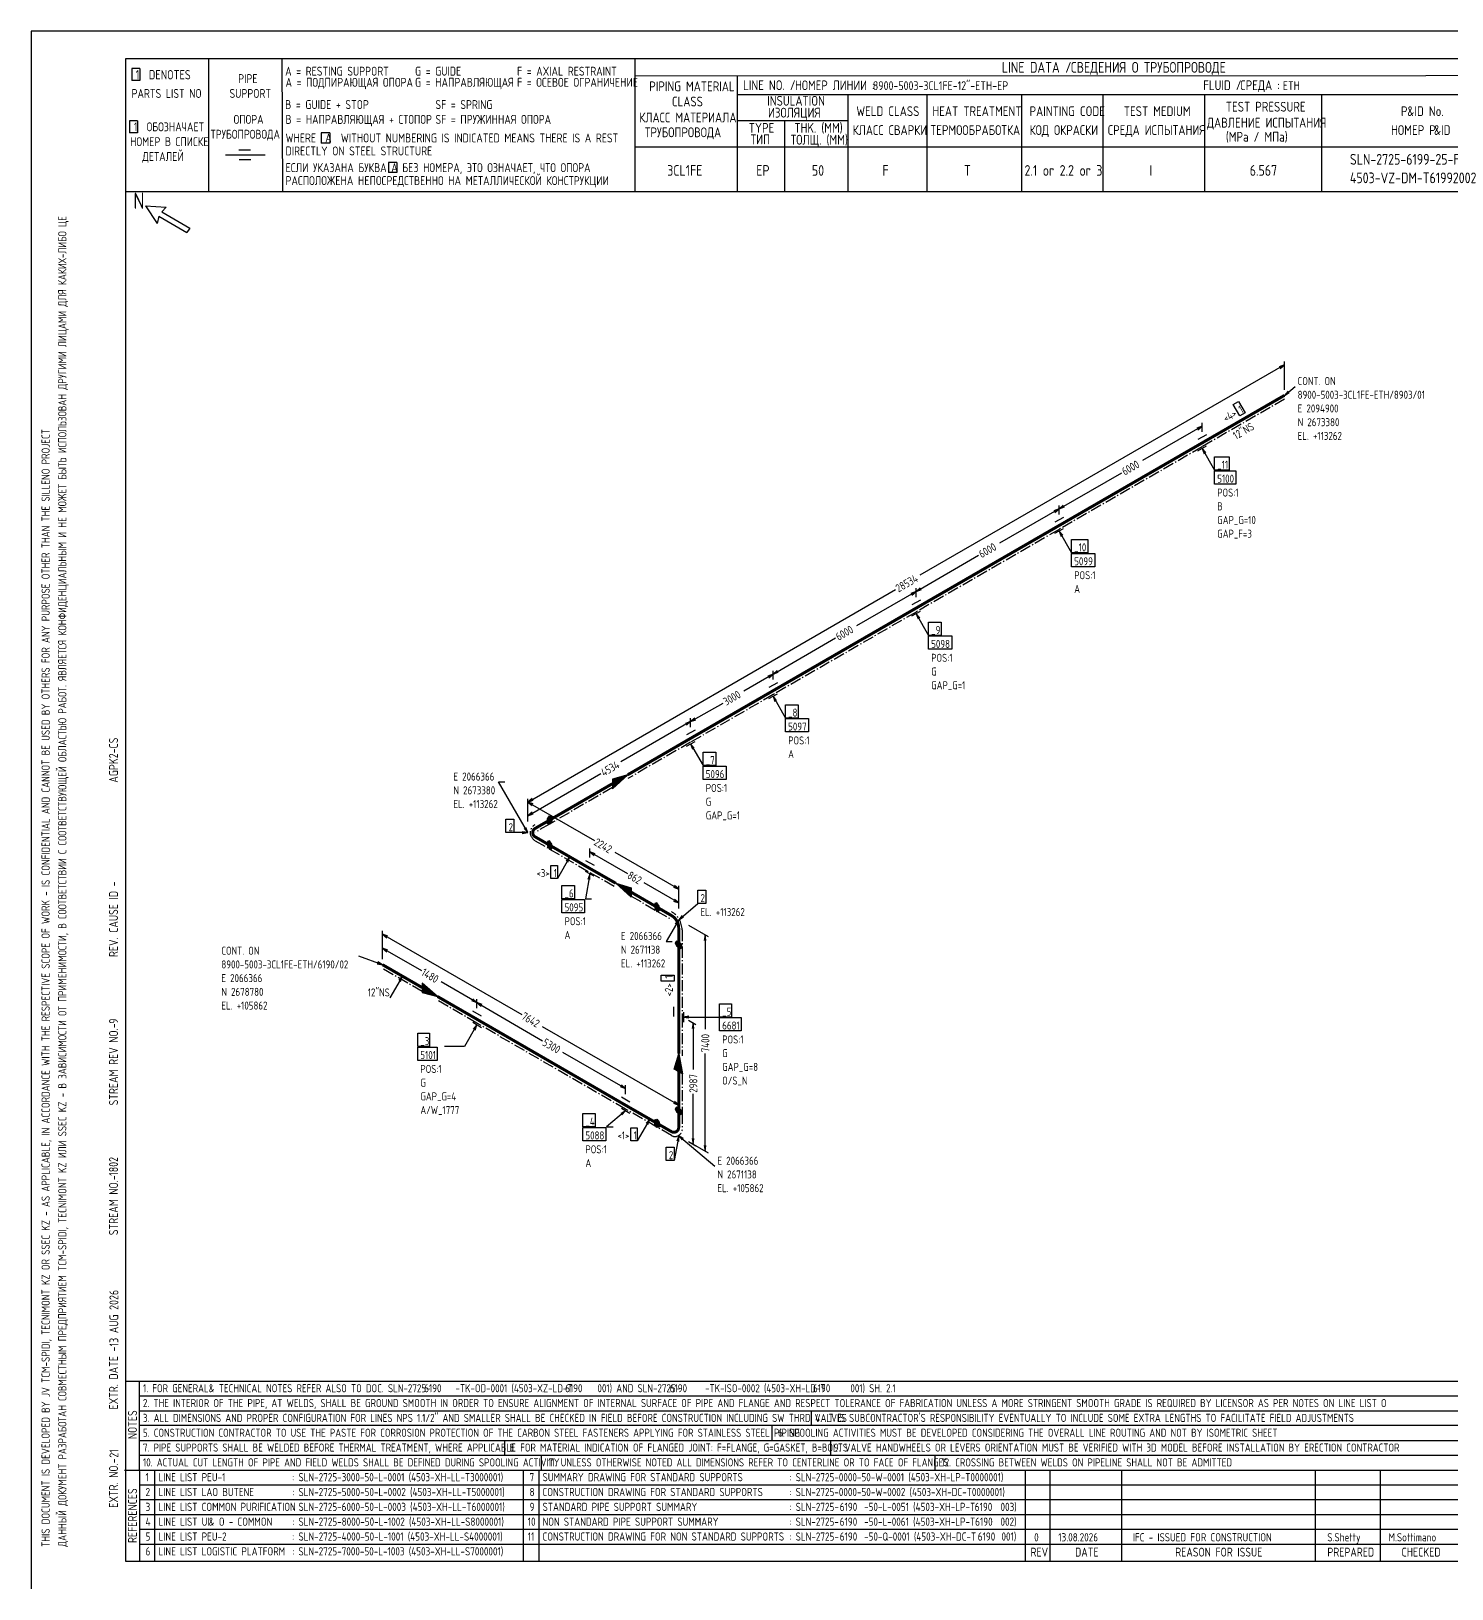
# Model space of a CAD drawing. Extents: x -1005 to 594, y -998 to 420.
# Drawn here: x 0 to 382.9, y 0 to 420 of the extents above; entities that cross this region are included whole.
import ezdxf

# ---------------------------------------------------------------- set-up
doc = ezdxf.new("R2010")
doc.units = 0
doc.linetypes.add('GT111', pattern=[4.5, 3, -0.6, 0.3, -0.6])
doc.styles.add('TTFN17', font='GOST type A')

msp = doc.modelspace()

# ---------------------------------------------------------------- linework, layer by layer
at = {"layer": 'GT_1', "flags": 128}
for points in [[(0, 420), (0, 0)], [(594, 420), (0, 420)], [(589.1, 412.5), (25.4, 412.5)], [(25.4, 412.5), (25.4, 7.5)], [(47.8, 412.5), (47.8, 376.7)], [(67.6, 412.5), (67.7, 376.7)], [(162.7, 412.5), (162.7, 376.7)], [(29.3, 409.9), (27.1, 409.9)], [(27.1, 409.9), (27.1, 406.7)], [(29.3, 409.9), (29.3, 406.7)], [(589.1, 408), (162.7, 407.9)], [(190.3, 407.8), (190.3, 376.7)], [(29.3, 406.7), (27.1, 406.7)], [(190.3, 402.9), (402.7, 402.9)], [(220.1, 402.9), (220.1, 376.7)], [(241.4, 402.9), (241.4, 376.8)], [(266.9, 402.9), (266.9, 376.7)], [(288.8, 402.9), (288.8, 376.7)], [(316.2, 402.9), (316.2, 376.7)], [(347.8, 402.9), (347.8, 376.8)], [(28.7, 395.8), (26.5, 395.8)], [(26.5, 395.8), (26.5, 392.6)], [(28.7, 395.8), (28.7, 392.6)], [(219.9, 395.8), (190.3, 395.8)], [(203, 395.8), (203, 376.7)], [(28.7, 392.6), (26.5, 392.6)], [(80.5, 392.6), (78.2, 392.6)], [(78.2, 392.6), (78.2, 389.8)], [(80.5, 392.6), (80.5, 389.8)], [(63.1, 386.6), (52.4, 386.6)], [(59.1, 387.9), (56, 387.9)], [(80.5, 389.8), (78.2, 389.8)], [(230.2, 388.7), (162.7, 388.7)], [(402.7, 388.7), (226.9, 388.7)], [(59.2, 385.3), (56.1, 385.3)], [(98.6, 384.6), (96.3, 384.6)], [(96.3, 384.6), (96.3, 381.9)], [(98.6, 384.6), (98.6, 381.9)], [(98.6, 381.9), (96.3, 381.9)], [(402.7, 376.7), (25.4, 376.7)], [(30.8, 372.9), (34, 368.1)], [(30.8, 372.9), (36.4, 372.5)], [(34.4, 370.1), (34, 368.1)], [(34.4, 370.1), (42, 365.7)], [(36.4, 372.5), (35.2, 371.3)], [(35.2, 371.3), (42.8, 366.9)], [(42.8, 366.9), (42, 365.7)], [(337.8, 330.05), (239.55, 273.275)], [(336.675, 329.075), (337.8, 330.05), (336.375, 329.525)], [(337.8, 323.3), (337.8, 330.95)], [(337.8, 321.8), (340.65, 324.2)], [(324, 319.325), (325.425, 320.15), (327.225, 317.075), (325.8, 316.25), (324, 319.325)], [(338.775, 322.925), (337.8, 321.8), (339.075, 322.55)], [(315.6, 313.475), (299.55, 304.25)], [(314.475, 312.5), (315.6, 313.475), (314.175, 312.95)], [(316.8, 311.15), (314.475, 309.875)], [(315.6, 311.975), (315.6, 314.375)], [(314.475, 306.875), (316.8, 308.15)], [(316.575, 306.35), (315.6, 307.475), (316.125, 306.05)], [(315.6, 307.475), (318.975, 301.625)], [(318.975, 305.225), (322.875, 305.225), (322.875, 301.625), (318.975, 301.625), (318.975, 305.225)], [(277.05, 291.2), (293.925, 300.95)], [(318.975, 301.475), (324.675, 301.475), (324.675, 297.875), (318.975, 297.875), (318.975, 301.475)], [(277.05, 291.2), (261, 281.975)], [(275.925, 290.225), (277.05, 291.2), (275.625, 290.675)], [(278.175, 292.175), (277.05, 291.2), (278.475, 291.725)], [(277.05, 289.7), (277.05, 292.1)], [(277.05, 289.7), (277.05, 292.1)], [(278.25, 288.875), (275.925, 287.6)], [(275.925, 284.6), (278.25, 285.875)], [(278.025, 284.075), (277.05, 285.2), (277.575, 283.775)], [(277.05, 285.2), (280.425, 279.35)], [(280.425, 282.95), (284.775, 282.95), (284.775, 279.35), (280.425, 279.35), (280.425, 282.95)], [(238.5, 268.925), (255.375, 278.675)], [(280.425, 279.2), (286.65, 279.2), (286.65, 275.6), (280.425, 275.6), (280.425, 279.2)], [(133.875, 212.15), (232.95, 269.45)], [(238.5, 268.925), (222.45, 259.7)], [(237.375, 267.95), (238.5, 268.925), (237.075, 268.4)], [(239.625, 269.9), (238.5, 268.925), (239.925, 269.45)], [(238.5, 267.425), (238.5, 269.825)], [(238.5, 267.425), (238.5, 269.825)], [(239.7, 266.6), (237.375, 265.325)], [(237.375, 262.325), (239.7, 263.6)], [(239.475, 261.8), (238.5, 262.925), (239.025, 261.5)], [(238.5, 262.925), (241.875, 257.075)], [(241.875, 260.675), (245.25, 260.675), (245.25, 257.075), (241.875, 257.075), (241.875, 260.675)], [(199.95, 246.65), (216.825, 256.4)], [(241.875, 256.925), (248.1, 256.925), (248.1, 253.325), (241.875, 253.325), (241.875, 256.925)], [(199.95, 246.65), (192.075, 242.075)], [(198.825, 245.675), (199.95, 246.65), (198.525, 246.125)], [(201.15, 244.325), (198.825, 243.05)], [(201.075, 247.625), (199.95, 246.65), (201.375, 247.175)], [(199.95, 245.15), (199.95, 247.55)], [(199.95, 245.15), (199.95, 247.55)], [(198.825, 240.05), (201.15, 241.325)], [(200.925, 239.525), (199.95, 240.65), (200.475, 239.225)], [(199.95, 240.65), (203.325, 234.8)], [(177.75, 233.825), (186.525, 238.85)], [(203.325, 238.4), (206.7, 238.4), (206.7, 234.8), (203.325, 234.8), (203.325, 238.4)], [(177.75, 233.825), (158.925, 222.95)], [(176.625, 232.85), (177.75, 233.825), (176.325, 233.3)], [(178.95, 231.5), (176.625, 230.225)], [(178.875, 234.8), (177.75, 233.825), (179.175, 234.35)], [(177.75, 232.325), (177.75, 234.725)], [(177.75, 232.325), (177.75, 234.725)], [(203.325, 234.65), (209.55, 234.65), (209.55, 231.05), (203.325, 231.05), (203.325, 234.65)], [(176.625, 227.225), (178.95, 228.5)], [(178.725, 226.7), (177.75, 227.825), (178.275, 226.4)], [(177.75, 227.825), (181.125, 221.975)], [(181.125, 225.575), (184.5, 225.575), (184.5, 221.975), (181.125, 221.975), (181.125, 225.575)], [(133.875, 208.4), (153.525, 219.8)], [(156.675, 217.1), (156.675, 215.75), (160.8, 219.5), (156.675, 218.3), (156.675, 215.9), (160.425, 219.275), (156.675, 218.225), (156.675, 216.125), (159.975, 219.05), (156.675, 218), (156.675, 216.275), (159.6, 218.75), (156.675, 217.85), (156.675, 216.425), (159.225, 218.6), (156.675, 217.7), (156.675, 216.575), (158.775, 218.3), (156.675, 217.55), (156.675, 216.8), (158.475, 218.15), (156.675, 217.325), (156.675, 216.95), (158.025, 217.85), (156.675, 217.175), (156.675, 217.1), (160.8, 219.5)], [(181.125, 221.825), (187.35, 221.825), (187.35, 218.225), (181.125, 218.225), (181.125, 221.825)], [(133.875, 203.9), (126, 217.55), (127.65, 217.55)], [(135, 213.125), (133.875, 212.15), (135.3, 212.675)], [(133.875, 206.9), (133.875, 213.05)], [(133.875, 206.9), (133.875, 213.05)], [(135.3, 211.625), (133.875, 212.15), (135, 211.175)], [(133.875, 212.15), (151.8, 201.8)], [(127.95, 207.5), (130.125, 207.5), (130.125, 203.9), (127.95, 203.9), (127.95, 207.5)], [(135, 209.375), (133.875, 208.4), (135.3, 208.925)], [(133.875, 206.9), (133.875, 209.3)], [(140.325, 206.975), (139.725, 206.15), (139.125, 206.3), (139.125, 207.575), (139.725, 208.4), (140.325, 208.25), (140.325, 206.975)], [(139.125, 207.4), (140.325, 207.4)], [(139.125, 207.2), (140.325, 207.2)], [(139.125, 207), (140.325, 207)], [(139.125, 206.8), (140.198, 206.8)], [(139.125, 206.6), (140.052, 206.6)], [(139.125, 206.4), (139.907, 206.4)], [(139.143, 207.6), (140.325, 207.6)], [(139.289, 207.8), (140.325, 207.8)], [(139.434, 208), (140.325, 208)], [(139.58, 208.2), (140.325, 208.2)], [(133.875, 203.9), (130.125, 203.9)], [(132.375, 203.675), (133.875, 203.9), (132.375, 204.125)], [(132.9, 205.025), (133.875, 203.9), (133.35, 205.325)], [(139.125, 200.225), (139.725, 199.4), (140.325, 199.55), (140.325, 200.825), (139.725, 201.65), (139.125, 201.5), (139.125, 200.225)], [(139.125, 201.4), (139.907, 201.4)], [(139.125, 201.2), (140.052, 201.2)], [(139.125, 201), (140.198, 201)], [(139.125, 200.8), (140.325, 200.8)], [(139.125, 200.6), (140.325, 200.6)], [(139.125, 200.4), (140.325, 200.4)], [(139.143, 200.2), (140.325, 200.2)], [(139.289, 200), (140.325, 200)], [(139.434, 199.8), (140.325, 199.8)], [(139.58, 199.6), (140.325, 199.6)], [(150.6, 197.225), (150.6, 199.625)], [(152.025, 198.2), (150.6, 198.725), (151.725, 197.75)], [(150.6, 198.725), (160.725, 192.875)], [(174.525, 188.675), (157.425, 198.5)], [(140.1, 195.05), (141.825, 195.05), (141.825, 191.525), (140.1, 191.525), (140.1, 195.05)], [(145.2, 197.375), (141.825, 191.525)], [(144.675, 195.95), (145.2, 197.375), (144.225, 196.25)], [(149.4, 196.4), (151.725, 195.125)], [(151.725, 192.125), (149.4, 193.4)], [(143.025, 189.65), (146.4, 189.65), (146.4, 186.05), (143.025, 186.05), (143.025, 189.65)], [(150.6, 192.725), (149.4, 186.05), (151.05, 186.05)], [(150.6, 191.225), (150.6, 192.725), (150.075, 191.3)], [(161.7, 187.85), (161.7, 186.5), (157.575, 190.25), (161.7, 189.05), (161.7, 186.65), (157.95, 190.025), (161.7, 188.975), (161.7, 186.875), (158.4, 189.8), (161.7, 188.75), (161.7, 187.025), (158.775, 189.5), (161.7, 188.6), (161.7, 187.175), (159.15, 189.35), (161.7, 188.45), (161.7, 187.325), (159.6, 189.05), (161.7, 188.3), (161.7, 187.55), (159.9, 188.9), (161.7, 188.075), (161.7, 187.7), (160.35, 188.6), (161.7, 187.925), (161.7, 187.85), (157.575, 190.25)], [(174.525, 184.925), (165.225, 190.325)], [(173.1, 189.2), (174.525, 188.675), (173.4, 189.65)], [(174.525, 183.425), (174.525, 189.575)], [(143.025, 185.9), (149.1, 185.9), (149.1, 182.3), (143.025, 182.3), (143.025, 185.9)], [(168.075, 183.5), (168.675, 182.675), (169.275, 182.825), (169.275, 184.1), (168.675, 184.925), (168.075, 184.775), (168.075, 183.5)], [(168.175, 184.8), (168.766, 184.8)], [(173.1, 185.45), (174.525, 184.925), (173.4, 185.9)], [(174.525, 183.425), (174.525, 185.825)], [(179.7, 188.375), (181.875, 188.375), (181.875, 184.775), (179.7, 184.775), (179.7, 188.375)], [(168.075, 184.6), (168.911, 184.6)], [(168.075, 184.4), (169.057, 184.4)], [(168.075, 184.2), (169.202, 184.2)], [(168.075, 184), (169.275, 184)], [(168.075, 183.8), (169.275, 183.8)], [(168.075, 183.6), (169.275, 183.6)], [(168.148, 183.4), (169.275, 183.4)], [(168.293, 183.2), (169.275, 183.2)], [(168.439, 183), (169.275, 183)], [(168.584, 182.8), (169.175, 182.8)], [(174.525, 180.425), (179.7, 184.775)], [(175.5, 181.55), (174.525, 180.425), (175.8, 181.175)], [(94.725, 169.775), (94.725, 177.425)], [(96.15, 176), (94.725, 176.525), (95.85, 175.55)], [(94.725, 176.525), (132.225, 154.85)], [(174.525, 180.425), (171.15, 174.575), (172.8, 174.575)], [(174, 179), (174.525, 180.425), (173.55, 179.3)], [(177.15, 178.925), (182.475, 175.85)], [(94.725, 169.775), (94.725, 173.675)], [(96.15, 172.25), (94.725, 172.775), (95.85, 171.8)], [(94.725, 172.775), (105.225, 166.7)], [(173.925, 174.65), (173.55, 174.2), (173.925, 173.375), (175.125, 172.7), (175.5, 173.15), (175.125, 173.975), (173.925, 174.65)], [(173.55, 174.2), (174.725, 174.2)], [(173.641, 174), (175.081, 174)], [(173.717, 174.4), (174.369, 174.4)], [(173.732, 173.8), (175.205, 173.8)], [(173.823, 173.6), (175.295, 173.6)], [(173.914, 173.4), (175.386, 173.4)], [(174.236, 173.2), (175.477, 173.2)], [(174.592, 173), (175.375, 173)], [(181.875, 174.8), (181.65, 176.3), (181.425, 174.8)], [(181.65, 176.3), (181.65, 150.95)], [(94.725, 168.275), (88.35, 170.6)], [(93.225, 168.5), (94.725, 168.275), (93.45, 169.025)], [(100.05, 165.2), (96.675, 159.35)], [(99.525, 163.775), (100.05, 165.2), (99.075, 164.075)], [(169.8, 163.85), (169.8, 165.5), (173.325, 165.5), (173.325, 163.85), (169.8, 163.85)], [(105.375, 162.125), (105.375, 160.775), (109.5, 159.725), (105.375, 163.325), (105.375, 160.925), (109.125, 159.95), (105.375, 163.25), (105.375, 161.15), (108.675, 160.175), (105.375, 163.025), (105.375, 161.3), (108.3, 160.475), (105.375, 162.875), (105.375, 161.45), (107.925, 160.625), (105.375, 162.725), (105.375, 161.6), (107.475, 160.925), (105.375, 162.575), (105.375, 161.825), (107.175, 161.075), (105.375, 162.35), (105.375, 161.975), (106.725, 161.375), (105.375, 162.2), (105.375, 162.125), (109.5, 159.725)], [(120.15, 158.075), (110.475, 163.625)], [(118.725, 158.6), (120.15, 158.075), (119.025, 159.05)], [(121.35, 154.4), (119.025, 155.75)], [(120.15, 156.575), (120.15, 158.975)], [(120.15, 156.575), (120.15, 158.975)], [(121.575, 157.55), (120.15, 158.075), (121.275, 157.1)], [(120.15, 158.075), (137.85, 147.8)], [(173.25, 154.325), (173.25, 156.95)], [(175.8, 155.45), (175.8, 152.825)], [(185.55, 157.775), (188.775, 157.775), (188.775, 154.175), (185.55, 154.175), (185.55, 157.775)], [(120.15, 152.075), (116.775, 146.225), (111.375, 146.225)], [(119.025, 152.75), (121.35, 151.4)], [(119.625, 150.65), (120.15, 152.075), (119.175, 150.95)], [(174.525, 130.4), (137.85, 151.55)], [(177.3, 154.4), (175.8, 154.175), (177.3, 153.95)], [(175.8, 154.175), (185.55, 154.175)], [(177.15, 153.35), (179.175, 152.15)], [(178.65, 151.1), (178.425, 152.6), (178.2, 151.1)], [(178.425, 152.6), (178.425, 140)], [(185.55, 154.025), (191.4, 154.025), (191.4, 150.425), (185.55, 150.425), (185.55, 154.025)], [(104.175, 149.825), (107.4, 149.825), (107.4, 146.225), (104.175, 146.225), (104.175, 149.825)], [(104.175, 146.075), (109.425, 146.075), (109.425, 142.475), (104.175, 142.475), (104.175, 146.075)], [(160.2, 134.9), (143.325, 144.65)], [(174.525, 139.475), (173.325, 140.15), (174.525, 144.275), (175.575, 138.875), (173.475, 140.075), (174.525, 143.825), (175.5, 138.95), (173.625, 140), (174.525, 143.3), (175.35, 139.025), (173.775, 139.925), (174.525, 142.85), (175.2, 139.1), (173.925, 139.775), (174.525, 142.4), (175.05, 139.175), (174.075, 139.7), (174.525, 141.95), (174.9, 139.25), (174.225, 139.625), (174.525, 141.5), (174.75, 139.325), (174.375, 139.55), (174.525, 141.05), (174.6, 139.4), (174.525, 139.475), (174.525, 144.275)], [(181.65, 118.025), (181.65, 144.35)], [(158.775, 135.425), (160.2, 134.9), (159.075, 135.875)], [(160.2, 133.4), (160.2, 135.8)], [(161.4, 131.225), (159.075, 132.575)], [(173.1, 130.925), (174.525, 130.4), (173.4, 131.375)], [(174.525, 125.15), (174.525, 131.3)], [(178.425, 119.9), (178.425, 133.475)], [(148.65, 128.15), (152.025, 128.15), (152.025, 124.55), (148.65, 124.55), (148.65, 128.15)], [(160.2, 128.9), (155.025, 124.55), (156.825, 124.55)], [(159.225, 127.775), (160.2, 128.9), (158.925, 128.15)], [(159.075, 129.575), (161.4, 128.225)], [(166.725, 126.65), (163.35, 120.8)], [(166.2, 125.225), (166.725, 126.65), (165.75, 125.525)], [(169.275, 124.55), (168.675, 124.4), (168.075, 125.225), (168.075, 126.5), (168.675, 126.65), (169.275, 125.825), (169.275, 124.55)], [(168.075, 126.4), (168.857, 126.4)], [(168.075, 126.2), (169.002, 126.2)], [(168.075, 126), (169.148, 126)], [(173.925, 129.875), (173.55, 129.425), (173.925, 128.6), (175.125, 127.925), (175.5, 128.375), (175.125, 129.2), (173.925, 129.875)], [(173.561, 129.4), (174.769, 129.4)], [(173.652, 129.2), (175.125, 129.2)], [(173.696, 129.6), (174.414, 129.6)], [(173.743, 129), (175.216, 129)], [(173.834, 128.8), (175.307, 128.8)], [(173.925, 128.6), (175.398, 128.6)], [(174.281, 128.4), (175.489, 128.4)], [(174.636, 128.2), (175.354, 128.2)], [(148.65, 124.4), (154.875, 124.4), (154.875, 120.8), (148.65, 120.8), (148.65, 124.4)], [(161.625, 124.325), (163.35, 124.325), (163.35, 120.8), (161.625, 120.8), (161.625, 124.325)], [(168.075, 125.8), (169.275, 125.8)], [(168.075, 125.6), (169.275, 125.6)], [(168.075, 125.4), (169.275, 125.4)], [(168.093, 125.2), (169.275, 125.2)], [(168.239, 125), (169.275, 125)], [(168.384, 124.8), (169.275, 124.8)], [(168.53, 124.6), (169.275, 124.6)], [(174.525, 122.15), (173.325, 115.475)], [(174.525, 120.65), (174.525, 122.15), (174, 120.725)], [(175.8, 121.4), (174.525, 122.15), (175.5, 121.025)], [(174.525, 122.15), (184.275, 113.975)], [(171.15, 119.075), (173.325, 119.075), (173.325, 115.475), (171.15, 115.475), (171.15, 119.075)], [(177.15, 120.65), (179.175, 119.45)], [(177.15, 120.65), (182.475, 117.575)], [(178.2, 121.4), (178.425, 119.9), (178.65, 121.4)], [(181.425, 119.525), (181.65, 118.025), (181.875, 119.525)], [(25.3, 56), (402.7, 56)], [(29.1, 56), (29.2, 7.5)], [(29.1, 52), (402.7, 52)], [(29.1, 48), (402.7, 48)], [(210.2, 48), (210.2, 44)], [(402.7, 44), (29.1, 44)], [(199.6, 44), (199.6, 40)], [(29.2, 40), (402.7, 40)], [(127.6, 40), (127.6, 36)], [(215.4, 40), (215.4, 36)], [(29.1, 36), (402.7, 36)], [(137.5, 36), (137.5, 32)], [(243.6, 36), (243.6, 32)], [(25.2, 32), (402.7, 32)], [(33.2, 32), (33.2, 7.6)], [(132.6, 32), (132.6, 7.6)], [(136.8, 32), (136.8, 7.6)], [(267.9, 32), (267.9, 7.5)], [(274.6, 32), (274.6, 7.5)], [(293.9, 32), (293.9, 7.5)], [(346.1, 32), (346.1, 7.5)], [(363.6, 32), (363.6, 7.5)], [(402.7, 28), (29.5, 28)], [(402.7, 24), (29.1, 24)], [(402.7, 20), (29.1, 20)], [(402.7, 16), (29.1, 16)], [(402.7, 12), (29.2, 12)], [(25.4, 7.5), (589.1, 7.5)], [(0, 0), (0, 0)]]:
    msp.add_lwpolyline(points, dxfattribs=at)
at = {"layer": 'GT_1', "const_width": 0.8, "flags": 128}
for points in [[(315.6, 308.975), (337.8, 321.8)], [(277.05, 286.7), (315.6, 308.975)], [(238.5, 264.425), (277.05, 286.7)], [(199.95, 242.15), (238.5, 264.425)], [(177.75, 229.325), (199.95, 242.15)], [(160.8, 219.5), (177.75, 229.325)], [(139.725, 207.275), (156.675, 217.1)], [(135.825, 205.025), (139.725, 207.275)], [(139.725, 200.525), (135.825, 202.775)], [(150.6, 194.225), (139.725, 200.525)], [(157.575, 190.25), (150.6, 194.225)], [(168.675, 183.8), (161.7, 187.85)], [(172.575, 181.55), (168.675, 183.8)], [(174.525, 173.675), (174.525, 178.175)], [(174.525, 154.85), (174.525, 173.675)], [(94.725, 168.275), (105.375, 162.125)], [(109.5, 159.725), (120.15, 153.575)], [(120.15, 153.575), (160.2, 130.4)], [(174.525, 144.275), (174.525, 154.85)], [(174.525, 128.9), (174.525, 139.475)], [(160.2, 130.4), (168.675, 125.525)], [(174.525, 124.4), (174.525, 128.9)], [(168.675, 125.525), (172.575, 123.275)]]:
    msp.add_lwpolyline(points, dxfattribs=at)
at = {"layer": 'GT_1', "linetype": 'GT111', "flags": 128}
for points in [[(337.8, 320.75), (315.6, 307.925)], [(315.6, 307.925), (277.05, 285.65)], [(277.05, 285.65), (238.5, 263.375)], [(238.5, 263.375), (199.95, 241.1)], [(199.95, 241.1), (177.75, 228.275)], [(177.75, 228.275), (160.8, 218.45)], [(156.675, 216.05), (139.725, 206.225)], [(139.725, 206.225), (135.825, 203.975)], [(135.825, 201.725), (139.725, 199.475)], [(139.725, 199.475), (150.6, 193.175)], [(150.6, 193.175), (157.575, 189.2)], [(161.7, 186.8), (168.675, 182.75)], [(168.675, 182.75), (172.575, 180.5)], [(175.425, 177.65), (175.425, 173.15)], [(175.425, 173.15), (175.425, 154.325)], [(105.375, 161.075), (94.725, 167.225)], [(120.15, 152.525), (109.5, 158.675)], [(160.2, 129.35), (120.15, 152.525)], [(175.425, 154.325), (175.425, 143.75)], [(175.425, 138.95), (175.425, 128.375)], [(168.675, 124.475), (160.2, 129.35)], [(175.425, 128.375), (175.425, 123.875)], [(172.575, 122.225), (168.675, 124.475)]]:
    msp.add_lwpolyline(points, dxfattribs=at)
for points in [[(135.825, 201.725, -0.57736), (135.825, 206.075)], [(175.434, 177.65, 0.268072), (172.575, 182.6)], [(172.575, 122.225, 0.577194), (175.434, 123.875)]]:
    msp.add_lwpolyline(points, format="xyb", dxfattribs=at)
at = {"layer": 'GT_1', "const_width": 0.8, "flags": 128}
for points in [[(135.825, 202.775, -0.57736), (135.825, 205.025)], [(174.525, 178.175, 0.268126), (172.575, 181.55)], [(172.575, 123.275, 0.577127), (174.525, 124.4)]]:
    msp.add_lwpolyline(points, format="xyb", dxfattribs=at)

# ---------------------------------------------------------------- texts
at = {"layer": 'GT_1', "style": 'TTFN17'}
for s, height, p in [('LINE DATA /', 2.8875, (261.633, 408.8)), ('СВЕДЕНИЯ О ТРУБОПРОВОДЕ', 2.8875, (280.233, 408.8)), (' 1  DENOTES', 2.5025, (26.875, 407)), (' PIPE', 2.4062, (54.561, 406)), ('A = RESTING SUPPORT', 2.40625, (68.461, 408)), ('A = ПОДПИРАЮЩАЯ ОПОРА', 2.40625, (68.561, 405)), ('G = GUIDE', 2.4062, (103.461, 408)), ('G = НАПРАВЛЯЮЩАЯ', 2.40625, (103.461, 405)), ('F = AXIAL RESTRAINT', 2.40625, (130.961, 408)), ('F = ОСЕВОЕ ОГРАНИЧЕНИЕ', 2.40625, (130.961, 405)), ('PARTS LIST NO', 2.40625, (27.061, 402)), ('SUPPORT', 2.4062, (53.461, 402)), ('PIPING MATERIAL', 2.64687, (166.597, 403.8)), ('LINE NO. /', 2.6469, (191.897, 404.1)), ('НОМЕР ЛИНИИ :', 2.59875, (205.89, 404.1)), ('8900-5003-3CL1FE-12"-ETH-EP', 2.40625, (226.861, 404.1)), ('FLUID /', 2.6469, (315.897, 404.1)), ('СРЕДА :', 2.6469, (325.897, 404.1)), ('ETH', 2.4062, (337.361, 404.1)), ('B = GUIDE + STOP', 2.40625, (68.461, 399)), ('SF = SPRING', 2.40625, (108.961, 399)), ('CLASS', 2.6469, (172.697, 399.7)), ('INSULATION', 2.6469, (198.397, 399.9)), ('ИЗОЛЯЦИЯ', 2.6469, (198.597, 396.7)), ('WELD CLASS', 2.6469, (222.397, 397.1)), ('HEAT TREATMENT', 2.64687, (242.897, 397.1)), ('PAINTING CODE', 2.64687, (269.097, 397.1)), ('TEST MEDIUM', 2.64687, (294.497, 397.1)), ('TEST PRESSURE', 2.64687, (321.997, 398.3)), ('P', 2.647, (369.197, 397.1)), ('&ID No.', 2.6469, (370.908, 397.1)), (' 1  ОБОЗНАЧАЕТ', 2.40625, (26.461, 393)), ('ОПОРА', 2.4062, (54.561, 395)), ('B = НАПРАВЛЯЮЩАЯ + СТОПОР', 2.40625, (68.561, 395)), ('SF = ПРУЖИННАЯ ОПОРА', 2.40625, (108.961, 395)), ('КЛАСС МАТЕРИАЛА', 2.64687, (163.897, 395.4)), ('TYPE', 2.6469, (193.397, 392.6)), ('THK. (MM)', 2.6469, (205.697, 392.6)), ('ДАВЛЕНИЕ ИСПЫТАНИЯ', 2.64687, (316.897, 394)), ('НОМЕР В СПИСКЕ', 2.40625, (26.661, 389)), ('ТРУБОПРОВОДА', 2.40625, (48.361, 391)), ('WHERE  A  WITHOUT NUMBERING IS INDICATED MEANS THERE IS A REST', 2.40625, (68.561, 390)), ('ТРУБОПРОВОДА', 2.64687, (165.397, 391.4)), ('ТИП', 2.6469, (193.897, 389.5)), ('ТОЛЩ. (ММ)', 2.6469, (204.697, 389.4)), ('КЛАСС СВАРКИ', 2.64687, (221.397, 392)), ('ТЕРМООБРАБОТКА', 2.64687, (242.397, 392)), ('КОД ОКРАСКИ', 2.64687, (269.097, 392)), ('СРЕДА ИСПЫТАНИЯ', 2.64687, (290.197, 392)), ('(MPa / МПа)', 2.64687, (321.997, 390.2)), ('НОМЕР P', 2.6469, (366.497, 392)), ('&ID', 2.6469, (378.097, 392)), ('ДЕТАЛЕЙ', 2.4062, (29.961, 385)), ('DIRECTLY ON STEEL STRUCTURE', 2.40625, (68.561, 386.5)), ('SLN-2725-6199-25-F-2002', 2.8875, (355.433, 384)), ('ЕСЛИ УКАЗАНА БУКВА A БЕЗ НОМЕРА, ЭТО ОЗНАЧАЕТ, ЧТО ОПОРА', 2.40625, (68.561, 382)), ('3CL1FE', 2.8875, (171.433, 381)), ('EP', 2.8875, (195.433, 381)), ('50', 2.8875, (210.433, 381)), ('F', 2.888, (229.433, 381)), ('T', 2.888, (251.433, 381)), ('2.1 or 2.2 or 3', 2.8875, (267.733, 381)), ('I', 2.888, (301.433, 381)), ('6.567', 2.8875, (328.433, 381)), ('РАСПОЛОЖЕНА НЕПОСРЕДСТВЕННО НА МЕТАЛЛИЧЕСКОЙ КОНСТРУКЦИИ', 2.40625, (68.561, 378.5)), ('4503-VZ-DM-T61992002', 2.8875, (355.433, 379)), ('N', 4.331, (27.55, 372.1)), ('CONT. ON', 2.1656, (341.35, 324.575)), ('8900-5003-3CL1FE-ETH/8903/01', 2.16562, (341.35, 320.878)), ('E 2094900', 2.1656, (341.35, 317.18)), ('N 2673380', 2.1656, (341.35, 313.483)), ('EL. +113262', 2.16562, (341.35, 309.785)), ('_11', 2.1656, (319.675, 302)), ('5100', 2.1656, (319.675, 298.25)), ('POS:1', 2.1656, (319.675, 294.5)), ('B', 2.166, (319.675, 290.803)), ('GAP_G=10', 2.1656, (319.675, 287.105)), ('_10', 2.1656, (281.125, 279.725)), ('GAP_F=3', 2.1656, (319.675, 283.408)), ('5099', 2.1656, (281.125, 275.975)), ('POS:1', 2.1656, (281.125, 272.225)), ('A', 2.166, (281.125, 268.528)), ('_9', 2.1656, (242.575, 257.45)), ('5098', 2.1656, (242.575, 253.7)), ('POS:1', 2.1656, (242.575, 249.95)), ('G', 2.166, (242.575, 246.253)), ('GAP_G=1', 2.1656, (242.575, 242.555)), ('_8', 2.1656, (204.025, 235.175)), ('5097', 2.1656, (204.025, 231.425)), ('POS:1', 2.1656, (204.025, 227.675)), ('_7', 2.1656, (181.825, 222.35)), ('A', 2.166, (204.025, 223.978)), ('E 2066366', 2.1656, (113.813, 217.925)), ('5096', 2.1656, (181.825, 218.6)), ('N 2673380', 2.1656, (113.813, 214.228)), ('POS:1', 2.1656, (181.825, 214.85)), ('EL. +113262', 2.16562, (113.813, 210.53)), ('G', 2.166, (181.825, 211.153)), ('2', 2.166, (128.675, 204.275)), ('GAP_G=1', 2.1656, (181.825, 207.455)), ('<3>', 2.1656, (136.171, 191.9)), ('1', 2.166, (140.841, 191.9)), ('_6', 2.1656, (143.758, 186.425)), ('5095', 2.1656, (143.758, 182.675)), ('2', 2.166, (180.4, 185.15)), ('POS:1', 2.1656, (143.758, 178.925)), ('EL. +113262', 2.16562, (180.4, 181.4)), ('A', 2.166, (143.758, 175.228)), ('E 2066366', 2.1656, (158.963, 174.95)), ('CONT. ON', 2.1656, (51.266, 170.975)), ('N 2671138', 2.1656, (158.963, 171.253)), ('8900-5003-3CL1FE-ETH/6190/02', 2.16562, (51.266, 167.278)), ('EL. +113262', 2.16562, (158.963, 167.555)), ('E 2066366', 2.1656, (51.266, 163.58)), ('N 2678780', 2.1656, (51.266, 159.883)), ('12"NS', 2.1656, (90.713, 159.725)), ('EL. +105862', 2.16562, (51.266, 156.185)), ('_5', 2.1656, (186.25, 154.55)), ('6681', 2.1656, (186.25, 150.8)), ('_3', 2.1656, (104.898, 146.6)), ('POS:1', 2.1656, (186.25, 147.05)), ('5101', 2.1656, (104.898, 142.85)), ('G', 2.166, (186.25, 143.353)), ('POS:1', 2.1656, (104.898, 139.1)), ('GAP_G=8', 2.1656, (186.25, 139.655)), ('G', 2.166, (104.898, 135.403)), ('O/S_N', 2.1656, (186.25, 135.958)), ('GAP_G=4', 2.1656, (104.898, 131.705)), ('A/W_1777', 2.1656, (104.898, 128.008)), ('_4', 2.1656, (149.383, 124.925)), ('5088', 2.1656, (149.383, 121.175)), ('<1>', 2.1656, (158.008, 121.175)), ('1', 2.166, (162.366, 121.175)), ('POS:1', 2.1656, (149.383, 117.425)), ('2', 2.166, (171.875, 115.85)), ('A', 2.166, (149.383, 113.728)), ('E 2066366', 2.1656, (184.975, 114.35)), ('N 2671138', 2.1656, (184.975, 110.653)), ('EL. +105862', 2.16562, (184.975, 106.955)), ('1. FOR GENERAL', 2.18487, (30.128, 53)), ('& TECHNICAL NOTES REFER ALSO TO DOC. SLN-2725-      -TK-OD-0001 (4503-XZ-LD-T      001) AND SLN-2725-      -TK-ISO-0002 (4503-XH-LD-T      001) SH. 2.1', 2.18487, (47.868, 53)), ('6190', 2.1849, (105.928, 53)), ('6190', 2.1849, (143.928, 53)), ('6190', 2.1849, (172.128, 53)), ('6190', 2.1849, (210.728, 53)), ('2. THE INTERIOR OF THE PIPE, AT WELDS, SHALL BE GROUND SMOOTH IN ORDER TO ENSURE ALIGNMENT OF INTERNAL SURFACE OF PIPE AND FLANGE AND RESPECT TOLERANCE OF FABRICATION UNLESS A MORE STRINGENT SMOOTH GRADE IS REQUIRED BY LICENSOR AS PER NOTES ON LINE LIST O', 2.18487, (30.128, 49)), ('3. ALL DIMENSIONS AND PROPER CONFIGURATION FOR LINES NPS 1.1/2" AND SMALLER SHALL BE CHECKED IN FIELD BEFORE CONSTRUCTION INCLUDING SW THRD VALVES', 2.18487, (30.128, 45)), ("4. IT IS SUBCONTRACTOR'S RESPONSIBILITY EVENTUALLY TO INCLUDE SOME EXTRA LENGTHS TO FACILITATE FIELD ADJUSTMENTS", 2.18487, (211.328, 45)), ('5. CONSTRUCTION CONTRACTOR TO USE THE PASTE FOR CORROSION PROTECTION OF THE CARBON STEEL FASTENERS APPLYING FOR STAINLESS STEEL PIPING', 2.18487, (30.128, 41)), ('6. SPOOLING ACTIVITIES MUST BE DEVELOPED CONSIDERING THE OVERALL LINE ROUTING AND NOT BY ISOMETRIC SHEET', 2.18487, (201.328, 41)), ('7. PIPE SUPPORTS SHALL BE WELDED BEFORE THERMAL TREATMENT, WHERE APPLICABLE', 2.18487, (30.128, 37)), ('8. FOR MATERIAL INDICATION OF FLANGED JOINT: F=FLANGE, G=GASKET, B=BOLTS', 2.18487, (128.828, 37)), ('9. VALVE HANDWHEELS OR LEVERS ORIENTATION MUST BE VERIFIED WITH 3D MODEL BEFORE INSTALLATION BY ERECTION CONTRACTOR', 2.18487, (216.328, 37)), ('10. ACTUAL CUT LENGTH OF PIPE AND FIELD WELDS SHALL BE DEFINED DURING SPOOLING ACTIVITY', 2.18487, (30.128, 33)), ('11. UNLESS OTHERWISE NOTED ALL DIMENSIONS REFER TO CENTERLINE OR TO FACE OF FLANGES', 2.18487, (139.328, 33)), ('12. CROSSING BETWEEN WELDS ON PIPELINE SHALL NOT BE ADMITTED', 2.18487, (245.328, 33)), ('1', 2.214, (30.832, 29)), ('LINE LIST PEU-1', 2.21375, (34.332, 29)), (': SLN-2725-3000-50-L-0001 (4503-XH-LL-T3000001)', 2.21375, (70.332, 29)), ('7', 2.214, (134.332, 29)), ('SUMMARY DRAWING FOR STANDARD SUPPORTS', 2.21375, (137.832, 29)), (': SLN-2725-0000-50-W-0001 (4503-XH-LP-T0000001)', 2.21375, (204.332, 29)), ('2', 2.214, (30.832, 25)), ('LINE LIST LAO BUTENE', 2.21375, (34.332, 25)), (': SLN-2725-5000-50-L-0002 (4503-XH-LL-T5000001)', 2.21375, (70.332, 25)), ('8', 2.214, (134.332, 25)), ('CONSTRUCTION DRAWING FOR STANDARD SUPPORTS', 2.21375, (137.832, 25)), (': SLN-2725-0000-50-W-0002 (4503-XH-DC-T0000001)', 2.21375, (204.332, 25)), ('3', 2.214, (30.832, 21)), ('LINE LIST COMMON PURIFICATION', 2.21375, (34.332, 21)), (': SLN-2725-6000-50-L-0003 (4503-XH-LL-T6000001)', 2.21375, (70.332, 21)), ('9', 2.214, (134.332, 21)), ('STANDARD PIPE SUPPORT SUMMARY', 2.21375, (137.832, 21)), (': SLN-2725-      -50-L-0051 (4503-XH-LP-T      003)', 2.21375, (204.332, 21)), ('6190', 2.2138, (217.932, 21)), ('6190', 2.2138, (254.332, 21)), ('4', 2.214, (30.832, 17)), ('LINE LIST UI', 2.21375, (34.332, 17)), ('& O - COMMON', 2.21375, (47.849, 17)), (': SLN-2725-8000-50-L-1002 (4503-XH-LL-S8000001)', 2.21375, (70.332, 17)), ('10', 2.2138, (133.832, 17)), ('NON STANDARD PIPE SUPPORT SUMMARY', 2.21375, (137.832, 17)), (': SLN-2725-      -50-L-0061 (4503-XH-LP-T      002)', 2.21375, (204.332, 17)), ('6190', 2.2138, (217.932, 17)), ('6190', 2.2138, (254.432, 17)), ('5', 2.214, (30.832, 13)), ('LINE LIST PEU-2', 2.21375, (34.332, 13)), (': SLN-2725-4000-50-L-1001 (4503-XH-LL-S4000001)', 2.21375, (70.332, 13)), ('11', 2.2138, (133.832, 13)), ('CONSTRUCTION DRAWING FOR NON STANDARD SUPPORTS', 2.21375, (137.832, 13)), (': SLN-2725-      -50-Q-0001 (4503-XH-DC-T      001)', 2.21375, (204.332, 13)), ('6190', 2.2138, (217.932, 13)), ('6190', 2.2138, (255.132, 13)), ('0', 2.214, (270.332, 12.8)), ('13.08.2026', 2.2138, (276.832, 12.8)), ('IFC - ISSUED FOR CONSTRUCTION', 2.21375, (296.932, 12.8)), ('S.Shetty', 2.2138, (349.332, 12.8)), ('M.Sottimano', 2.21375, (365.832, 12.8)), ('6', 2.214, (30.832, 9)), ('LINE LIST LOGISTIC PLATFORM', 2.21375, (34.332, 9)), (': SLN-2725-7000-50-L-1003 (4503-XH-LL-S7000001)', 2.21375, (70.332, 9)), ('REV', 2.4062, (269.361, 8.7)), ('DATE', 2.4062, (281.361, 8.7)), ('REASON FOR ISSUE', 2.40625, (308.361, 8.7)), ('PREPARED', 2.4062, (349.361, 8.7)), ('CHECKED', 2.4062, (369.361, 8.7))]:
    msp.add_text(s, height=height, dxfattribs=at).set_placement(p)
for s, height, rotation, p in [('ДАННЫЙ ДОКУМЕНТ РАЗРАБОТАН СОВМЕСТНЫМ ПРЕДПРИЯТИЕМ TCM-SPIDI, TECNIMONT KZ ИЛИ SSEC KZ - В ЗАВИСИМОСТИ ОТ ПРИМЕНИМОСТИ, В СООТВЕТСТВИИ С СООТВЕТСТВУЮЩЕЙ ОБЛАСТЬЮ РАБОТ. ЯВЛЯЕТСЯ КОНФИДЕНЦИАЛЬНЫМ И НЕ МОЖЕТ БЫТЬ ИСПОЛЬЗОВАН ДРУГИМИ ЛИЦАМИ ДЛЯ КАКИХ-ЛИБО ЦЕ', 2.21375, 90, (9.5, 11.332)), ('<4>', 2.1656, 30, (322.018, 314.466)), ('1', 2.166, 30, (326.196, 316.878)), ('THIS DOCUMENT IS DEVELOPED BY JV TCM-SPIDI, TECNIMONT KZ OR SSEC KZ - AS APPLICABLE, IN ACCORDANCE WITH THE RESPECTIVE SCOPE OF WORK - IS CONFIDENTIAL AND CANNOT BE USED BY OTHERS FOR ANY PURPOSE OTHER THAN THE SILLENO PROJECT', 2.21375, 90, (5, 11.332)), ('12"NS', 2.1656, 30, (324.724, 309.78)), ('6000', 2.1656, 30, (294.744, 300.126)), ('6000', 2.1656, 30, (256.194, 277.851)), ('28534', 2.1656, 30, (233.784, 268.615)), ('6000', 2.1656, 30, (217.644, 255.576)), ('3000', 2.1656, 30, (187.336, 238.064)), ('AGPK2-CS', 2.4062, 90, (23.4, 217.361)), ('4534', 2.1656, 30, (154.365, 218.978)), ('2242', 2.1656, -30, (151.494, 200.676)), ('862', 2.1656, -30, (160.463, 191.738)), ('REV. CAUSE ID -', 2.40625, 90, (23.4, 170.361)), ('1480', 2.1656, -30, (104.933, 165.572)), ('1', 2.166, 90, (172.95, 164.553)), ('<2>', 2.1656, 90, (172.95, 159.728)), ('7642', 2.1656, -30, (131.919, 153.726)), ('STREAM REV NO.-', 2.40625, 90, (23.4, 130.361)), ('9', 2.406, 90, (23.4, 152.361)), ('5300', 2.1656, -30, (137.603, 146.673)), ('7400', 2.1656, 90, (182.795, 144.687)), ('2987', 2.1656, 90, (179.547, 133.775)), ('1802', 2.4062, 90, (23.4, 111.361)), ('STREAM NO.-', 2.40625, 90, (23.4, 95.361)), ('13 AUG 2026', 2.40625, 90, (23.5, 65.361)), ('EXTR. DATE -', 2.40625, 90, (23.4, 48.361)), ('NOTES', 2.4062, 90, (28.5, 40.361)), ('EXTR. NO.-', 2.4062, 90, (23.4, 21.861)), ('21', 2.4062, 90, (23.5, 35.361)), ('REFERENCES', 2.4062, 90, (28.5, 12.361))]:
    msp.add_text(s, height=height, rotation=rotation, dxfattribs=at).set_placement(p)

doc.saveas('drawing.dxf')
